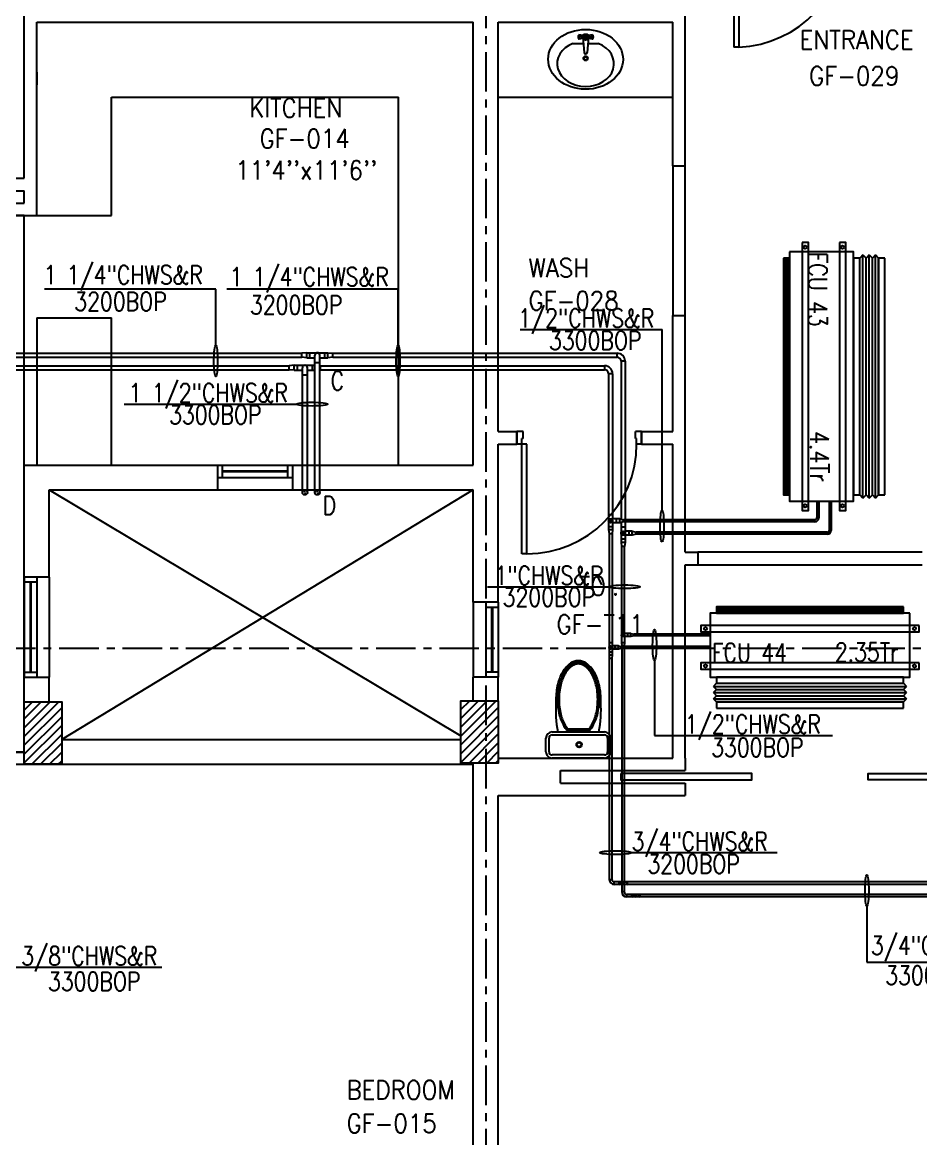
# Model space of a CAD drawing. Header units: millimetres. Extents: x -1288794 to 2153086, y -2701644 to -1335282.
# Drawn here: x 1620282 to 1627486, y -1504621 to -1495669 of the extents above; entities that cross this region are included whole.
import ezdxf

# ---------------------------------------------------------------- set-up
doc = ezdxf.new("R2010")
doc.units = ezdxf.units.MM
doc.header["$LTSCALE"] = 100
doc.linetypes.add('CENTER', pattern=[50.8, 31.75, -6.35, 6.35, -6.35])
doc.linetypes.add('DASHED2', pattern=[9.525, 6.35, -3.175])
for name, color, linetype in [('A-ANNO-TEXT', 8, 'Continuous'), ('A-DOOR', 4, 'Continuous'), ('A-FLOR-OVHD', 4, 'DASHED2'), ('A-FLOR-PFIX', 8, 'Continuous'), ('A-FLOR-SPCL', 8, 'Continuous'), ('A-GLAZ', 5, 'Continuous'), ('A-GRID', 253, 'CENTER'), ('A-WALL-FULL', 8, 'Continuous'), ('AC-CHILLED WATER TEXT', 41, 'Continuous'), ('AC-CHR', 60, 'Continuous'), ('AC-CHS', 30, 'Continuous'), ('AC-FAD', 6, 'Continuous'), ('AC-SAD', 3, 'Continuous'), ('AC-SAD TEXT', 3, 'Continuous'), ('FCU-AC', 160, 'Continuous'), ('S-COL- HACT.', 9, 'Continuous'), ('S-COL.', 8, 'Continuous')]:
    doc.layers.add(name, color=color, linetype=linetype)
doc.styles.add('ROMANS', font='romans.shx', dxfattribs={"width": 0.8})
doc.styles.add('SIMPLEX', font='simplex.shx', dxfattribs={"width": 0.8})

# ---------------------------------------------------------------- blocks, each defined once
blk = doc.blocks.new('D-100-R1')
for p, q in [((-80, 980), (-80, 100)), ((-80, 980), (-40, 980)), ((-40, 980), (-40, 55)), ((-1000, 100), (-1000, 0)), ((-1000, 100), (-960, 100)), ((-960, 100), (-960, 55)), ((-80, 100), (0, 100)), ((0, 100), (0, 0)), ((-960, 55), (-950, 55)), ((-950, 55), (-950, 0)), ((-50, 55), (-50, 0)), ((-50, 55), (-40, 55)), ((-50, 0), (0, 0)), ((-1000, 0), (-950, 0))]:
    blk.add_line(p, q)
at = {"linetype": 'Continuous'}
blk.add_arc((-80, 100), 880, 90, 180, dxfattribs=at)
blk = doc.blocks.new('WC-1')
for p, q in [((-210, 0), (210, 0)), ((-260, -160), (-260, -50)), ((-235, -160), (-235, -50)), ((-210, -25), (210, -25)), ((235, -50), (235, -160)), ((260, -50), (260, -160)), ((210, -185), (-210, -185)), ((210, -210), (-210, -210)), ((91.5, -222.5), (-91.5, -222.5)), ((85.8, -235), (-85.8, -235))]:
    blk.add_line(p, q)
for radius in [22.1, 17.1]:
    blk.add_circle((-6.1, -107.5), radius)
for centre, radius, start, end in [((-210, -50), 50, 90, 180), ((-210, -50), 25, 90, 180), ((210, -50), 50, 360, 90), ((210, -50), 25, 360, 90), ((-210, -160), 50, 180, 270), ((-210, -160), 25, 180, 270), ((210, -160), 25, 270, 360), ((210, -160), 50, 270, 360), ((722.3, -383.2), 904.1, 168.95288, 184.06317), ((178.2, -428.2), 340.7, 149.85861, 166.47658), ((178.2, -428.2), 328.2, 149.85861, 166.47658), ((68.6, -364.5), 214, 138.41516, 149.85861), ((68.6, -364.5), 201.5, 139.99435, 149.85861), ((-68.6, -364.5), 201.5, 30.14139, 40.00565), ((-68.6, -364.5), 214, 30.14139, 41.58484), ((-178.2, -428.2), 328.2, 13.52342, 30.14139), ((-178.2, -428.2), 340.7, 13.52342, 30.14139), ((352.1, -470), 519.6, 166.47658, 180), ((352.1, -470), 507.1, 166.47658, 180), ((-352.1, -470), 507.1, 360, 13.52342), ((-352.1, -470), 519.6, 360, 13.52342), ((352.1, -470), 532.1, 177.55413, 180), ((-352.1, -470), 532.1, 360, 2.44587), ((352.1, -470), 532.1, 180, 193.52342), ((352.1, -470), 519.6, 180, 193.52342), ((352.1, -470), 507.1, 180, 193.52342), ((-352.1, -470), 507.1, 346.47658, 360), ((-352.1, -470), 519.6, 346.47658, 360), ((-352.1, -470), 532.1, 346.47658, 360), ((178.2, -511.8), 353.2, 193.52342, 210.14139), ((178.2, -511.8), 340.7, 193.52342, 210.14139), ((178.2, -511.8), 328.2, 193.52342, 210.14139), ((-178.2, -511.8), 328.2, 329.85861, 346.47658), ((-178.2, -511.8), 340.7, 329.85861, 346.47658), ((-178.2, -511.8), 353.2, 329.85861, 346.47658), ((68.6, -575.5), 226.5, 210.14139, 234.49716), ((68.6, -575.5), 214, 210.14139, 234.49716), ((68.6, -575.5), 201.5, 210.14139, 234.49716), ((-68.6, -575.5), 201.5, 305.50284, 329.85861), ((-68.6, -575.5), 214, 305.50284, 329.85861), ((-68.6, -575.5), 226.5, 305.50284, 329.85861), ((0, -671.6), 108.4, 234.49716, 270), ((0, -671.6), 95.9, 234.49716, 270), ((0, -671.6), 83.4, 234.49716, 270), ((0, -671.6), 83.4, 270, 305.50284), ((0, -671.6), 95.9, 270, 305.50284), ((0, -671.6), 108.4, 270, 305.50284)]:
    blk.add_arc(centre, radius, start, end)
at = {"linetype": 'Continuous', "ltscale": 50}
blk.add_arc((-722.3, -383.2), 904.1, 355.93683, 11.04712, dxfattribs=at)
blk = doc.blocks.new('D-130-R')
for p, q in [((1220, 200), (1220, 1100)), ((1220, 1100), (1260, 1100)), ((1260, 200), (1260, 1100)), ((80, 520), (40, 520)), ((40, 200), (40, 520)), ((80, 200), (80, 520)), ((0, 0), (0, 200)), ((80, 200), (0, 200)), ((40, 150), (40, 200)), ((1300, 200), (1220, 200)), ((1260, 150), (1260, 200)), ((1300, 0), (1300, 200)), ((50, 150), (40, 150)), ((50, 0), (50, 150)), ((1260, 150), (1250, 150)), ((1250, 0), (1250, 150)), ((50, 0), (0, 0)), ((1300, 0), (1250, 0))]:
    blk.add_line(p, q)
for centre, radius, start, end in [((1260, 200), 900, 92.54732, 180), ((40, 200), 320, 0, 82.81924)]:
    blk.add_arc(centre, radius, start, end)
blk = doc.blocks.new('W-80')
for p, q in [((800, 100), (0, 100)), ((40, 0), (40, 100)), ((760, 100), (760, 0)), ((800, 0), (0, 0))]:
    blk.add_line(p, q)
at = {"linetype": 'Continuous'}
for p, q in [((760, 53), (40, 53)), ((760, 47), (40, 47))]:
    blk.add_line(p, q, dxfattribs=at)
blk = doc.blocks.new('W-60')
for p, q in [((600, 100), (0, 100)), ((40, 0), (40, 100)), ((560, 100), (560, 0)), ((600, 0), (0, 0))]:
    blk.add_line(p, q)
at = {"linetype": 'Continuous'}
for p, q in [((560, 53), (40, 53)), ((560, 47), (40, 47))]:
    blk.add_line(p, q, dxfattribs=at)
blk = doc.blocks.new('LAV-2')
for p, q in [((-21.4, 368.8), (-54.7, 363)), ((-21.3, 393), (-54.6, 399)), ((-24.3, 385.2), (-48.7, 381)), ((-24.3, 376.6), (-48.7, 381)), ((-24.7, 380.9), (-13.1, 257.5)), ((-18.7, 380.9), (17.3, 380.8)), ((-0.7, 362.8), (-0.6, 398.8)), ((23.3, 380.7), (10.9, 257.4)), ((53.3, 362.6), (20, 368.6)), ((53.4, 398.6), (20.1, 392.9)), ((47.3, 380.7), (22.9, 385.1)), ((47.3, 380.7), (22.9, 376.4)), ((-102.4, 329.8), (-23.2, 329.6)), ((21.5, 329.4), (100.7, 329.1))]:
    blk.add_line(p, q)
for centre, radius in [((-0.7, 380.8), 24), ((-0.7, 380.8), 18), ((-1.3, 209.5), 18), ((-1.3, 209.5), 13.2)]:
    blk.add_circle(centre, radius)
blk.add_arc((-1.1, 257.5), 12, 179.80529, 359.80529)
for centre, major_axis, ratio in [((-1.3, 201.7), (-300, 1), 0.8), ((53.3, 380.6), (0.1, 18), 0.333333)]:
    blk.add_ellipse(centre, major_axis=major_axis, ratio=ratio)
at = {"extrusion": (0, 0, -1)}
blk.add_ellipse((-54.7, 381), major_axis=(0.1, 18), ratio=0.333333, dxfattribs=at)
blk.add_ellipse((-1.4, 166.2), major_axis=(-228, 0.8), ratio=0.8, start_param=5.174, end_param=10.533963)
for points, knots in [([(-54.7, 365.5), (-54.8, 365.5), (-54.9, 365.6), (-55.3, 366), (-55.4, 366.3), (-56, 367.2), (-56.3, 368), (-57, 370), (-57.3, 371.2), (-57.8, 373.8), (-58, 375.2), (-58.3, 378.9), (-58.3, 381.3), (-58.1, 386), (-57.8, 388.3), (-57.1, 391.5), (-56.7, 392.7), (-56, 394.5), (-55.7, 395.1), (-55.2, 395.9), (-55, 396.2), (-54.8, 396.5), (-54.7, 396.5), (-54.6, 396.6)], [3.378318, 3.378318, 3.378318, 3.378318, 3.519844, 3.519844, 3.66137, 3.66137, 3.925951, 3.925951, 4.190531, 4.190531, 4.455112, 4.455112, 4.86737, 4.86737, 5.279628, 5.279628, 5.565785, 5.565785, 5.785568, 5.785568, 5.957, 5.957, 6.04646, 6.04646, 6.04646, 6.04646]), ([(-54.6, 396.6), (-54.5, 396.5), (-54.4, 396.4), (-54.1, 396), (-53.9, 395.7), (-53.4, 394.8), (-53, 394), (-52.3, 392), (-52, 390.8), (-51.6, 388.2), (-51.4, 386.8), (-51.1, 383.1), (-51, 380.7), (-51.3, 376), (-51.6, 373.8), (-52.3, 370.5), (-52.6, 369.3), (-53.3, 367.5), (-53.6, 366.9), (-54.1, 366.1), (-54.4, 365.8), (-54.6, 365.6), (-54.7, 365.5), (-54.7, 365.5)], [0.236726, 0.236726, 0.236726, 0.236726, 0.378252, 0.378252, 0.519778, 0.519778, 0.784358, 0.784358, 1.048939, 1.048939, 1.313519, 1.313519, 1.725777, 1.725777, 2.138035, 2.138035, 2.424192, 2.424192, 2.643976, 2.643976, 2.815407, 2.815407, 2.904867, 2.904867, 2.904867, 2.904867]), ([(53.4, 396.2), (53.3, 396.1), (53.2, 396), (52.8, 395.6), (52.7, 395.4), (52.1, 394.5), (51.7, 393.6), (51.1, 391.6), (50.8, 390.5), (50.3, 387.9), (50.1, 386.5), (49.7, 382.7), (49.7, 380.3), (49.9, 375.7), (50.2, 373.4), (50.9, 370.1), (51.2, 368.9), (51.9, 367.2), (52.2, 366.6), (52.7, 365.7), (52.9, 365.4), (53.1, 365.2), (53.2, 365.1), (53.3, 365.1)], [0.236726, 0.236726, 0.236726, 0.236726, 0.378252, 0.378252, 0.519778, 0.519778, 0.784358, 0.784358, 1.048939, 1.048939, 1.313519, 1.313519, 1.725777, 1.725777, 2.138035, 2.138035, 2.424192, 2.424192, 2.643976, 2.643976, 2.815407, 2.815407, 2.904867, 2.904867, 2.904867, 2.904867]), ([(53.3, 365.1), (53.4, 365.1), (53.5, 365.3), (53.8, 365.6), (54, 365.9), (54.5, 366.8), (54.9, 367.7), (55.6, 369.7), (55.9, 370.8), (56.4, 373.4), (56.6, 374.8), (56.9, 378.5), (57, 381), (56.7, 385.6), (56.5, 387.9), (55.8, 391.2), (55.4, 392.4), (54.8, 394.1), (54.5, 394.7), (54, 395.6), (53.8, 395.8), (53.5, 396.1), (53.4, 396.2), (53.4, 396.2)], [3.378318, 3.378318, 3.378318, 3.378318, 3.519844, 3.519844, 3.66137, 3.66137, 3.925951, 3.925951, 4.190531, 4.190531, 4.455112, 4.455112, 4.86737, 4.86737, 5.279628, 5.279628, 5.565785, 5.565785, 5.785568, 5.785568, 5.957, 5.957, 6.04646, 6.04646, 6.04646, 6.04646])]:
    blk.add_open_spline(points, degree=3, knots=knots)
blk = doc.blocks.new('fcu 2.5 tr')
h = blk.add_hatch()
h.set_pattern_fill('NET', color=3)
h.paths.add_polyline_path([(83171.5, -1587743.1), (81671.5, -1587743.1), (81671.5, -1587793.1), (83171.5, -1587793.1)])
at = {"layer": 'FCU-AC', "color": 1}
for p, q in [((83171.5, -1586980.1), (81671.5, -1586980.1)), ((81671.5, -1586980.1), (81671.5, -1587030.1)), ((83171.5, -1587030.1), (83171.5, -1586980.1)), ((81671.5, -1587030.1), (83171.5, -1587030.1)), ((83171.5, -1587180.1), (81671.5, -1587180.1)), ((81671.5, -1587180.1), (81671.5, -1587230.1)), ((83171.5, -1587230.1), (83171.5, -1587180.1)), ((81671.5, -1587230.1), (83171.5, -1587230.1))]:
    blk.add_line(p, q, dxfattribs=at)
at = {"layer": 'FCU-AC'}
for p, q in [((81671.5, -1587030.1), (81646.5, -1587055.1)), ((83196.5, -1587055.1), (81646.5, -1587055.1)), ((81671.5, -1587080.1), (81646.5, -1587055.1)), ((81671.5, -1587080.1), (81646.5, -1587105.1)), ((83196.5, -1587105.1), (81646.5, -1587105.1)), ((81671.5, -1587130.1), (81646.5, -1587105.1)), ((83171.5, -1587030.1), (81671.5, -1587030.1)), ((83171.5, -1587080.1), (81671.5, -1587080.1)), ((83171.5, -1587080.1), (81671.5, -1587080.1)), ((83196.5, -1587055.1), (83171.5, -1587030.1)), ((83196.5, -1587055.1), (83171.5, -1587080.1)), ((83196.5, -1587105.1), (83171.5, -1587080.1)), ((83196.5, -1587105.1), (83171.5, -1587130.1)), ((81671.5, -1587130.1), (81646.5, -1587155.1)), ((83196.5, -1587155.1), (81646.5, -1587155.1)), ((81671.5, -1587180.1), (81646.5, -1587155.1)), ((83171.5, -1587130.1), (81671.5, -1587130.1)), ((83171.5, -1587130.1), (81671.5, -1587130.1)), ((83196.5, -1587155.1), (83171.5, -1587130.1)), ((83196.5, -1587155.1), (83171.5, -1587180.1))]:
    blk.add_line(p, q, dxfattribs=at)
blk.add_lwpolyline([(81621.5, -1587743.1), (83221.5, -1587743.1), (83221.5, -1587230.1), (81621.5, -1587230.1)], close=True, dxfattribs=at)
at = {"layer": 'FCU-AC', "color": 6}
for points in [[(81546.5, -1587343.1), (83296.5, -1587343.1), (83296.5, -1587293.1), (81546.5, -1587293.1)], [(81546.5, -1587643.1), (83296.5, -1587643.1), (83296.5, -1587593.1), (81546.5, -1587593.1)]]:
    blk.add_lwpolyline(points, close=True, dxfattribs=at)
at = {"layer": 'FCU-AC', "color": 3}
blk.add_lwpolyline([(81671.5, -1587793.1), (83171.5, -1587793.1), (83171.5, -1587743.1), (81671.5, -1587743.1)], close=True, dxfattribs=at)
at = {"layer": 'FCU-AC', "color": 6}
for centre in [(81584, -1587318.1), (83259, -1587318.1), (81584, -1587618.1), (83259, -1587618.1)]:
    blk.add_circle(centre, 12.5, dxfattribs=at)
blk = doc.blocks.new('fcu 3.5 tr')
at = {"layer": 'FCU-AC'}
h = blk.add_hatch(dxfattribs=at)
h.set_pattern_fill('NET', color=3)
h.paths.add_polyline_path([(100969.6, -1580238.1), (99069.6, -1580238.1), (99069.6, -1580288.1), (100969.6, -1580288.1)])
at = {"layer": 'FCU-AC', "color": 1}
for p, q in [((100969.6, -1579475.1), (99069.6, -1579475.1)), ((99069.6, -1579475.1), (99069.6, -1579525.1)), ((100969.6, -1579525.1), (100969.6, -1579475.1)), ((99069.6, -1579525.1), (100969.6, -1579525.1)), ((100969.6, -1579675.1), (99069.6, -1579675.1)), ((99069.6, -1579675.1), (99069.6, -1579725.1)), ((100969.6, -1579725.1), (100969.6, -1579675.1)), ((99069.6, -1579725.1), (100969.6, -1579725.1))]:
    blk.add_line(p, q, dxfattribs=at)
at = {"layer": 'FCU-AC'}
for p, q in [((99044.6, -1579550.1), (99069.6, -1579525.1)), ((100994.6, -1579550.1), (99044.6, -1579550.1)), ((99044.6, -1579550.1), (99069.6, -1579575.1)), ((99044.6, -1579600.1), (99069.6, -1579575.1)), ((100969.6, -1579525.1), (99069.6, -1579525.1)), ((100969.6, -1579575.1), (99069.6, -1579575.1)), ((100969.6, -1579575.1), (99069.6, -1579575.1)), ((100994.6, -1579550.1), (100969.6, -1579525.1)), ((100994.6, -1579550.1), (100969.6, -1579575.1)), ((100994.6, -1579600.1), (100969.6, -1579575.1)), ((100994.6, -1579600.1), (99044.6, -1579600.1)), ((99044.6, -1579600.1), (99069.6, -1579625.1)), ((99044.6, -1579650.1), (99069.6, -1579625.1)), ((100994.6, -1579650.1), (99044.6, -1579650.1)), ((99044.6, -1579650.1), (99069.6, -1579675.1)), ((100969.6, -1579625.1), (99069.6, -1579625.1)), ((100969.6, -1579625.1), (99069.6, -1579625.1)), ((100994.6, -1579600.1), (100969.6, -1579625.1)), ((100994.6, -1579650.1), (100969.6, -1579625.1)), ((100994.6, -1579650.1), (100969.6, -1579675.1))]:
    blk.add_line(p, q, dxfattribs=at)
blk.add_lwpolyline([(99019.6, -1580238.1), (101019.6, -1580238.1), (101019.6, -1579725.1), (99019.6, -1579725.1)], close=True, dxfattribs=at)
at = {"layer": 'FCU-AC', "color": 6}
for points in [[(98944.6, -1579838.1), (101094.6, -1579838.1), (101094.6, -1579788.1), (98944.6, -1579788.1)], [(98944.6, -1580138.1), (101094.6, -1580138.1), (101094.6, -1580088.1), (98944.6, -1580088.1)]]:
    blk.add_lwpolyline(points, close=True, dxfattribs=at)
at = {"layer": 'FCU-AC', "color": 3}
blk.add_lwpolyline([(99069.6, -1580288.1), (100969.6, -1580288.1), (100969.6, -1580238.1), (99069.6, -1580238.1)], close=True, dxfattribs=at)
at = {"layer": 'FCU-AC', "color": 6}
for centre in [(98982.1, -1579813.1), (101057.1, -1579813.1), (98982.1, -1580113.1), (101057.1, -1580113.1)]:
    blk.add_circle(centre, 12.5, dxfattribs=at)

msp = doc.modelspace()

# ---------------------------------------------------------------- hatches: boundary and pattern name
at = {"layer": 'AC-CHR'}
h = msp.add_hatch(dxfattribs=at)
h.set_pattern_fill('ANSI31', color=256)
h.set_pattern_definition([(45, (100, -100), (-2.2450640303, 2.2450640303), [])])
h.paths.add_polyline_path([(1625083.2, -1499765.8, 1), (1625115.2, -1499765.8, 1)])
h = msp.add_hatch(dxfattribs=at)
h.set_pattern_fill('ANSI31', color=256)
h.set_pattern_definition([(45, (100, 100), (-2.2450640303, 2.2450640303), [])])
h.paths.add_polyline_path([(1625111.7, -1500581.9, 1), (1625086.7, -1500581.9, 1)])
h = msp.add_hatch(dxfattribs=at)
h.set_pattern_fill('ANSI31', color=256)
h.paths.add_polyline_path([(1625212.5, -1502671.9, 0.267949), (1625207.5, -1502663.3, 0.57735), (1625207.5, -1502680.6, 0.267949)])
h.paths.add_polyline_path([(1625197.5, -1502663.3, 0.267949), (1625192.5, -1502671.9, 0.267949), (1625197.5, -1502680.6, 0.57735)])
h.paths.add_polyline_path([(1625207.5, -1502663.3, 0.267949), (1625197.5, -1502663.3, -0.267949), (1625202.5, -1502671.9, -0.267949)])
h.paths.add_polyline_path([(1625202.5, -1502671.9, -0.267949), (1625197.5, -1502680.6, 0.267949), (1625207.5, -1502680.6, -0.267949)])
at = {"layer": 'AC-FAD', "true_color": 0xf26722}
h = msp.add_hatch(dxfattribs=at)
h.set_pattern_fill('ANSI31', color=30)
h.paths.add_polyline_path([(1625112.5, -1502571.9, 0.267949), (1625107.5, -1502563.3, 0.57735), (1625107.5, -1502580.6, 0.267949)])
h.paths.add_polyline_path([(1625097.5, -1502563.3, 0.267949), (1625092.5, -1502571.9, 0.267949), (1625097.5, -1502580.6, 0.57735)])
h.paths.add_polyline_path([(1625107.5, -1502580.6, -0.267949), (1625102.5, -1502571.9, -0.267949), (1625097.5, -1502580.6, 0.267949)])
h.paths.add_polyline_path([(1625107.5, -1502563.3, 0.267949), (1625097.5, -1502563.3, -0.267949), (1625102.5, -1502571.9, -0.267949)])
h = msp.add_hatch(dxfattribs=at)
h.set_pattern_fill('ANSI31', color=30)
h.paths.add_polyline_path([(1625112.5, -1502571.9, 0.267949), (1625107.5, -1502563.3, 0.57735), (1625107.5, -1502580.6, 0.267949)])
h.paths.add_polyline_path([(1625097.5, -1502563.3, 0.267949), (1625092.5, -1502571.9, 0.267949), (1625097.5, -1502580.6, 0.57735)])
h.paths.add_polyline_path([(1625107.5, -1502580.6, -0.267949), (1625102.5, -1502571.9, -0.267949), (1625097.5, -1502580.6, 0.267949)])
h.paths.add_polyline_path([(1625107.5, -1502563.3, 0.267949), (1625097.5, -1502563.3, -0.267949), (1625102.5, -1502571.9, -0.267949)])
at = {"layer": 'AC-SAD', "true_color": 0xf26722}
h = msp.add_hatch(dxfattribs=at)
h.set_pattern_fill('ANSI31', color=30)
h.paths.add_polyline_path([(1624983.2, -1499665.8, 1), (1625015.2, -1499665.8, 1)])
h = msp.add_hatch(dxfattribs=at)
h.set_pattern_fill('ANSI31', color=30)
h.paths.add_polyline_path([(1625011.7, -1500681.9, 1), (1624986.7, -1500681.9, 1)])
at = {"layer": 'S-COL- HACT.', "linetype": 'Continuous', "ltscale": 3}
h = msp.add_hatch(dxfattribs=at)
h.set_pattern_fill('ANSI31', color=256, scale=400, style=0)
h.set_pattern_definition([(45, (2733103.36, -1109556.65), (-35.355339, 35.355339), [])])
h.paths.add_polyline_path([(1620298.2, -1501618.6), (1620298.2, -1501118.6), (1620598.2, -1501118.6), (1620598.2, -1501618.6)])
h = msp.add_hatch(dxfattribs=at)
h.set_pattern_fill('ANSI31', color=256, scale=400, style=0)
h.set_pattern_definition([(45, (2733003.36, -1109546.65), (-35.355339, 35.355339), [])])
h.paths.add_polyline_path([(1623798.2, -1501608.6), (1623798.2, -1501108.6), (1624098.2, -1501108.6), (1624098.2, -1501608.6)])

# ---------------------------------------------------------------- linework, layer by layer
at = {"layer": 'A-DOOR', "ltscale": 3}
for points in [[(1625082.2, -1501693.6), (1625082.2, -1501743.6), (1626132.2, -1501743.6), (1626132.2, -1501693.6), (1625082.2, -1501693.6)], [(1628114.2, -1501693.6), (1628114.2, -1501743.6), (1627064.2, -1501743.6), (1627064.2, -1501693.6), (1628114.2, -1501693.6)]]:
    msp.add_lwpolyline(points, dxfattribs=at)
at = {"layer": 'A-FLOR-OVHD', "linetype": 'Continuous', "ltscale": 3}
for p, q in [((1625498.2, -1496818.6), (1625498.2, -1498018.6)), ((1625598.2, -1498018.6), (1625598.2, -1496818.6)), ((1627498.2, -1499918.6), (1625698.2, -1499918.6)), ((1625698.2, -1500018.6), (1627498.2, -1500018.6))]:
    msp.add_line(p, q, dxfattribs=at)
at = {"layer": 'A-FLOR-SPCL', "ltscale": 3}
for p, q in [((1620998.2, -1497218.6), (1620998.2, -1496268.6)), ((1620998.2, -1496268.6), (1623298.2, -1496268.6)), ((1623298.2, -1499218.6), (1623298.2, -1496268.6)), ((1624098.2, -1496268.6), (1625498.2, -1496268.6)), ((1620398.2, -1497218.6), (1620998.2, -1497218.6)), ((1620398.2, -1498038.6), (1620398.2, -1499218.6)), ((1620398.2, -1498038.6), (1620998.2, -1498038.6)), ((1620998.2, -1499218.6), (1620998.2, -1498038.6)), ((1620498.2, -1499418.6), (1623798.2, -1501389.2)), ((1623898.2, -1499418.6), (1620598.2, -1501418.6))]:
    msp.add_line(p, q, dxfattribs=at)
msp.add_lwpolyline([(1620298.2, -1497218.6), (1616598.2, -1497218.6), (1616598.2, -1501521.3), (1620298.2, -1501521.3)], close=True, dxfattribs=at)
at = {"layer": 'A-GLAZ', "ltscale": 3}
for p, q in [((1621848.2, -1499418.6), (1622448.2, -1499418.6)), ((1620498.2, -1500118.6), (1620498.2, -1500918.6)), ((1623898.2, -1500318.6), (1623898.2, -1500918.6))]:
    msp.add_line(p, q, dxfattribs=at)
at = {"layer": 'A-GRID', "ltscale": 0.1}
for p, q in [((1623998.2, -1466442.6), (1623998.2, -1514577)), ((1599242.4, -1500687.6), (1624986.7, -1500687.6)), ((1625010.3, -1500687.6), (1642782, -1500687.6))]:
    msp.add_line(p, q, dxfattribs=at)
at = {"layer": 'A-WALL-FULL', "ltscale": 3}
for p, q in [((1625598.2, -1496818.6), (1625598.2, -1494968.6)), ((1620298.2, -1496918.6), (1620298.2, -1495268.6)), ((1620398.2, -1495668.6), (1623898.2, -1495668.6)), ((1620398.2, -1497218.6), (1620398.2, -1495668.6)), ((1623898.2, -1499218.6), (1623898.2, -1495668.6)), ((1624098.2, -1495668.6), (1625498.2, -1495668.6)), ((1624098.2, -1498950.6), (1624098.2, -1495668.6)), ((1625498.2, -1496818.6), (1625498.2, -1495668.6)), ((1620398.2, -1496068.6), (1620398.2, -1496168.6)), ((1623898.2, -1499218.6), (1623898.2, -1496068.6)), ((1625498.2, -1496818.6), (1625598.2, -1496818.6)), ((1619598.2, -1496918.6), (1620298.2, -1496918.6)), ((1619598.2, -1497018.6), (1620298.2, -1497018.6)), ((1620298.2, -1497118.6), (1620298.2, -1497018.6)), ((1619598.2, -1497118.6), (1620298.2, -1497118.6)), ((1619598.2, -1497218.6), (1620398.2, -1497218.6)), ((1625498.2, -1498018.6), (1625598.2, -1498018.6)), ((1625498.2, -1498950.6), (1625498.2, -1498018.6)), ((1625498.2, -1498018.6), (1625598.2, -1498018.6)), ((1625598.2, -1499918.6), (1625598.2, -1498018.6)), ((1624098.2, -1498950.6), (1624248.2, -1498950.6)), ((1624248.2, -1498950.6), (1624248.2, -1499050.6)), ((1625248.2, -1498950.6), (1625498.2, -1498950.6)), ((1625248.2, -1498950.6), (1625248.2, -1499050.6)), ((1624098.2, -1499050.6), (1624248.2, -1499050.6)), ((1624098.2, -1500318.6), (1624098.2, -1499050.6)), ((1625248.2, -1499050.6), (1625498.2, -1499050.6)), ((1625498.2, -1501568.6), (1625498.2, -1499050.6)), ((1620298.2, -1499218.6), (1621848.2, -1499218.6)), ((1620298.2, -1500118.6), (1620298.2, -1499218.6)), ((1621848.2, -1499218.6), (1621848.2, -1499418.6)), ((1622448.2, -1499218.6), (1622448.2, -1499418.6)), ((1622448.2, -1499218.6), (1623898.2, -1499218.6)), ((1620498.2, -1499418.6), (1621848.2, -1499418.6)), ((1620498.2, -1500118.6), (1620498.2, -1499418.6)), ((1622448.2, -1499418.6), (1623898.2, -1499418.6)), ((1623898.2, -1500318.6), (1623898.2, -1499418.6)), ((1625598.2, -1499918.6), (1625698.2, -1499918.6)), ((1625698.2, -1499918.6), (1625698.2, -1500018.6)), ((1625598.2, -1501568.6), (1625598.2, -1500018.6)), ((1625598.2, -1500018.6), (1625698.2, -1500018.6)), ((1620498.2, -1500118.6), (1620298.2, -1500118.6)), ((1624098.2, -1500318.6), (1623898.2, -1500318.6)), ((1620298.2, -1501118.6), (1620298.2, -1500918.6)), ((1620298.2, -1500918.6), (1620498.2, -1500918.6)), ((1620498.2, -1501118.6), (1620498.2, -1500918.6)), ((1623898.2, -1501108.6), (1623898.2, -1500918.6)), ((1624098.2, -1500918.6), (1623898.2, -1500918.6)), ((1624098.2, -1501118.6), (1624098.2, -1500918.6)), ((1620598.2, -1501418.6), (1623798.2, -1501418.6)), ((1618298.2, -1501518.6), (1620298.2, -1501518.6)), ((1618498.2, -1501618.6), (1623898.2, -1501618.6)), ((1623898.2, -1504718.6), (1623898.2, -1501618.6)), ((1624098.2, -1501568.6), (1625498.2, -1501568.6)), ((1625598.2, -1501568.6), (1625598.2, -1501668.6)), ((1624598.2, -1501668.6), (1625598.2, -1501668.6)), ((1624598.2, -1501768.6), (1624598.2, -1501668.6)), ((1624598.2, -1501768.6), (1625598.2, -1501768.6)), ((1625598.2, -1501768.6), (1625598.2, -1501868.6)), ((1624098.2, -1501868.6), (1625598.2, -1501868.6)), ((1624098.2, -1508768.6), (1624098.2, -1501868.6))]:
    msp.add_line(p, q, dxfattribs=at)
at = {"layer": 'A-WALL-FULL', "linetype": 'Continuous', "ltscale": 3}
for p, q in [((1620298.2, -1501518.6), (1620298.2, -1501118.6)), ((1620298.2, -1501118.6), (1620298.2, -1501118.6)), ((1620498.2, -1501118.6), (1620598.2, -1501118.6)), ((1620598.2, -1501118.6), (1620598.2, -1501418.6)), ((1623798.2, -1501418.6), (1623798.2, -1501108.6)), ((1623798.2, -1501108.6), (1623898.2, -1501108.6)), ((1624098.2, -1501118.6), (1624098.2, -1501118.6)), ((1624098.2, -1501118.6), (1624098.2, -1501568.6))]:
    msp.add_line(p, q, dxfattribs=at)
at = {"layer": 'AC-CHILLED WATER TEXT'}
for p, q in [((1621833.5, -1497808.5), (1620459.2, -1497808.5)), ((1621833.5, -1498258.2), (1621833.5, -1497808.5)), ((1623295.6, -1497808.5), (1621921.2, -1497808.5)), ((1623295.6, -1498258.2), (1623295.6, -1497808.5)), ((1624274.4, -1498130.8), (1625411.8, -1498130.8)), ((1625411.8, -1499583.9), (1625411.8, -1498130.8)), ((1621098.7, -1498730.5), (1622481.2, -1498730.5)), ((1624012.6, -1500194.7), (1624986.7, -1500194.7)), ((1625351.5, -1500787), (1625351.5, -1501387.5)), ((1625351.5, -1501387.5), (1626779.2, -1501387.5)), ((1625163.3, -1502326.7), (1626335.5, -1502326.7)), ((1627054.7, -1502755.6), (1627054.7, -1503205.3)), ((1627054.7, -1503205.3), (1628305, -1503205.3)), ((1620229.3, -1503245.3), (1621401.6, -1503245.3))]:
    msp.add_line(p, q, dxfattribs=at)
for centre, major_axis in [((1621833.5, -1498383.2), (0, 125)), ((1623295.6, -1498383.2), (0, 125)), ((1622606.2, -1498730.5), (-125, 0)), ((1625411.8, -1499708.9), (0, -125)), ((1625111.7, -1500194.7), (-125, 0)), ((1625351.5, -1500662), (0, -125)), ((1625038.3, -1502327.1), (-125, 0)), ((1627054.7, -1502630.6), (0, -125))]:
    msp.add_ellipse(centre, major_axis=major_axis, ratio=0.12, dxfattribs=at)
at = {"layer": 'AC-CHR'}
for p, q in [((1620173.2, -1498322.6), (1622523.2, -1498322.6)), ((1620177.1, -1498354.6), (1622523.2, -1498354.6)), ((1622563.2, -1498318.6), (1622523.2, -1498322.6)), ((1622523.2, -1498354.6), (1622523.2, -1498322.6)), ((1622563.2, -1498358.6), (1622523.2, -1498354.6)), ((1622563.2, -1498318.6), (1622733.2, -1498318.6)), ((1622563.2, -1498358.6), (1622563.2, -1498318.6)), ((1622563.2, -1498358.6), (1622628.2, -1498358.6)), ((1622588.2, -1498358.6), (1622588.2, -1498318.6)), ((1622628.2, -1499438.6), (1622628.2, -1498338.6)), ((1622668.2, -1499438.6), (1622668.2, -1498338.6)), ((1622668.2, -1498358.6), (1622733.2, -1498358.6)), ((1622708.2, -1498358.6), (1622708.2, -1498318.6)), ((1622733.2, -1498358.6), (1622733.2, -1498318.6)), ((1622733.2, -1498318.6), (1622773.2, -1498322.6)), ((1622773.2, -1498354.6), (1622733.2, -1498358.6)), ((1622773.2, -1498322.6), (1625051.2, -1498322.6)), ((1622773.2, -1498354.6), (1622773.2, -1498322.6)), ((1622773.2, -1498354.6), (1625051.2, -1498354.6)), ((1625051.2, -1498354.6), (1625051.2, -1498322.6)), ((1625083.2, -1498386.6), (1625083.2, -1499652.7)), ((1625115.2, -1498386.6), (1625083.2, -1498386.6)), ((1625115.2, -1498386.6), (1625115.2, -1499658.3)), ((1622668.2, -1498398.6), (1622628.2, -1498398.6)), ((1626752.8, -1499508.4), (1626752.8, -1499743.3)), ((1626767.8, -1499508.4), (1626767.8, -1499743.3)), ((1625083.2, -1499678.8), (1625083.2, -1499838.8)), ((1625115.2, -1499717.8), (1625083.2, -1499717.8)), ((1625115.2, -1499673.3), (1625115.2, -1499749.8)), ((1625115.2, -1499813.8), (1625083.2, -1499813.8)), ((1625172.2, -1499749.8), (1625115.2, -1499749.8)), ((1625115.2, -1499749.8), (1625115.2, -1499838.8)), ((1625172.2, -1499781.8), (1625115.2, -1499781.8)), ((1625147.2, -1499781.8), (1625147.2, -1499749.8)), ((1625172.2, -1499781.8), (1625172.2, -1499749.8)), ((1625172.2, -1499749.8), (1625204.2, -1499758.3)), ((1625204.2, -1499773.3), (1625172.2, -1499781.8)), ((1626737.8, -1499758.3), (1625204.2, -1499758.3)), ((1625204.2, -1499773.3), (1625204.2, -1499758.3)), ((1626737.8, -1499773.3), (1625204.2, -1499773.3)), ((1626737.8, -1499773.3), (1626737.8, -1499758.3)), ((1626767.8, -1499743.3), (1626752.8, -1499743.3)), ((1625115.2, -1499838.8), (1625083.2, -1499838.8)), ((1625083.2, -1499838.8), (1625086.7, -1499870.8)), ((1625086.7, -1499870.8), (1625086.7, -1500644.4)), ((1625111.7, -1499870.8), (1625086.7, -1499870.8)), ((1625115.2, -1499838.8), (1625111.7, -1499870.8)), ((1625111.7, -1500594.4), (1625111.7, -1499870.8)), ((1625111.7, -1500544.4), (1625086.7, -1500544.4)), ((1625161.7, -1500569.4), (1625111.7, -1500569.4)), ((1625111.7, -1500594.4), (1625111.7, -1500644.4)), ((1625161.7, -1500594.4), (1625111.7, -1500594.4)), ((1625136.7, -1500594.4), (1625136.7, -1500569.4)), ((1625161.7, -1500594.4), (1625161.7, -1500569.4)), ((1625161.7, -1500569.4), (1625186.7, -1500574.4)), ((1625186.7, -1500589.4), (1625161.7, -1500594.4)), ((1625798.2, -1500574.4), (1625186.7, -1500574.4)), ((1625186.7, -1500574.4), (1625186.7, -1500589.4)), ((1625798.2, -1500589.4), (1625186.7, -1500589.4)), ((1625111.7, -1500644.4), (1625086.7, -1500644.4)), ((1625086.7, -1500644.4), (1625089.2, -1500669.4)), ((1625109.2, -1500669.4), (1625089.2, -1500669.4)), ((1625089.2, -1500669.4), (1625089.2, -1500674.4)), ((1625089.2, -1500689.4), (1625089.2, -1502561.9)), ((1625111.7, -1500644.4), (1625109.2, -1500669.4)), ((1625109.2, -1500669.4), (1625109.2, -1500674.4)), ((1625109.2, -1500689.4), (1625109.2, -1502561.9)), ((1625089.2, -1502581.9), (1625089.2, -1502641.9)), ((1625109.2, -1502581.9), (1625109.2, -1502641.9)), ((1625109.2, -1502641.9), (1625089.2, -1502641.9)), ((1629667.4, -1502661.9), (1625129.2, -1502661.9)), ((1625129.2, -1502681.9), (1625129.2, -1502661.9)), ((1629667.4, -1502681.9), (1625129.2, -1502681.9)), ((1625169.2, -1502681.9), (1625169.2, -1502661.9)), ((1625235.9, -1502681.9), (1625235.9, -1502661.9, 0))]:
    msp.add_line(p, q, dxfattribs=at)
for centre, radius in [((1622648.2, -1499438.6), 20), ((1625099.2, -1499765.8), 16), ((1625099.2, -1500581.9), 12.5), ((1625202.5, -1502671.9), 10)]:
    msp.add_circle(centre, radius, dxfattribs=at)
for centre, radius, start, end in [((1622648.2, -1498338.6), 20, 0, 180), ((1625051.2, -1498386.6, 0), 64, 0, 90), ((1625051.2, -1498386.6, 0), 32, 0, 90), ((1622628.2, -1499438.6), 20, 0, 60), ((1622668.2, -1499438.6), 20, 180, 240), ((1626737.8, -1499743.3), 15, 270, 0), ((1626737.8, -1499743.3), 30, 270, 0), ((1625129.2, -1502641.9), 40, 180, 270), ((1625129.2, -1502641.9), 20, 180, 270), ((1625169.2, -1502671.9), 10, 270, 90), ((1625235.9, -1502671.9), 10, 90, 270)]:
    msp.add_arc(centre, radius, start, end, dxfattribs=at)
at = {"layer": 'AC-CHS'}
for p, q in [((1620179.2, -1498422.6), (1622423.2, -1498422.6)), ((1620179.2, -1498454.6), (1622423.2, -1498454.6)), ((1622463.2, -1498418.6), (1622423.2, -1498422.6)), ((1622423.2, -1498454.6), (1622423.2, -1498422.6)), ((1622463.2, -1498458.6), (1622423.2, -1498454.6)), ((1622463.2, -1498418.6), (1622628.2, -1498418.6)), ((1622463.2, -1498458.6), (1622463.2, -1498418.6)), ((1622463.2, -1498458.6), (1622528.2, -1498458.6)), ((1622488.2, -1498458.6), (1622488.2, -1498418.6)), ((1622528.2, -1499438.6), (1622528.2, -1498438.6)), ((1622568.2, -1499438.6), (1622568.2, -1498438.6)), ((1622568.2, -1498458.6), (1622628.2, -1498458.6)), ((1622608.2, -1498458.6), (1622608.2, -1498418.6)), ((1622668.2, -1498422.1), (1622673.2, -1498422.6)), ((1622673.2, -1498454.6), (1622668.2, -1498455.1)), ((1622673.2, -1498422.6), (1624951.2, -1498422.6)), ((1622673.2, -1498454.6), (1622673.2, -1498422.6)), ((1622673.2, -1498454.6), (1624951.2, -1498454.6)), ((1624951.2, -1498422.6), (1624951.2, -1498454.6)), ((1624983.2, -1498486.6), (1624983.2, -1499738.8)), ((1625015.2, -1498486.6), (1624983.2, -1498486.6)), ((1625015.2, -1498486.6), (1625015.2, -1499649.8)), ((1622568.2, -1498498.6), (1622528.2, -1498498.6)), ((1626652.8, -1499508.4), (1626652.8, -1499643.3)), ((1626667.8, -1499508.4), (1626667.8, -1499643.3)), ((1625015.2, -1499617.8), (1624983.2, -1499617.8)), ((1625072.2, -1499649.8), (1625015.2, -1499649.8)), ((1625047.2, -1499681.8), (1625047.2, -1499649.8)), ((1625072.2, -1499681.8), (1625072.2, -1499649.8)), ((1625072.2, -1499649.8), (1625104.2, -1499658.3)), ((1626667.8, -1499643.3), (1626652.8, -1499643.3)), ((1625015.2, -1499713.8), (1624983.2, -1499713.8)), ((1625015.2, -1499738.8), (1624983.2, -1499738.8)), ((1624983.2, -1499738.8), (1624986.7, -1499770.8)), ((1625015.2, -1499738.8), (1625011.7, -1499770.8)), ((1625072.2, -1499681.8), (1625015.2, -1499681.8)), ((1625015.2, -1499681.8), (1625015.2, -1499738.8)), ((1625104.2, -1499673.3), (1625072.2, -1499681.8)), ((1626637.8, -1499658.3), (1625104.2, -1499658.3)), ((1625104.2, -1499673.3), (1625104.2, -1499658.3)), ((1626637.8, -1499673.3), (1625104.2, -1499673.3)), ((1626637.8, -1499673.3), (1626637.8, -1499658.3)), ((1624986.7, -1499770.8), (1624986.7, -1500744.4)), ((1625011.7, -1499770.8), (1624986.7, -1499770.8)), ((1625011.7, -1499770.8), (1625011.7, -1500669.4)), ((1625011.7, -1500644.4), (1624986.7, -1500644.4)), ((1625011.7, -1500719.4), (1624986.7, -1500719.4)), ((1625061.7, -1500669.4), (1625011.7, -1500669.4)), ((1625011.7, -1500694.4), (1625011.7, -1500744.4)), ((1625061.7, -1500694.4), (1625011.7, -1500694.4)), ((1625036.7, -1500694.4), (1625036.7, -1500669.4)), ((1625061.7, -1500694.4), (1625061.7, -1500669.4)), ((1625061.7, -1500669.4), (1625086.7, -1500674.4)), ((1625086.7, -1500689.4), (1625061.7, -1500694.4)), ((1625798.2, -1500674.4), (1625086.7, -1500674.4)), ((1625086.7, -1500689.4), (1625086.7, -1500674.4)), ((1625798.2, -1500689.4), (1625086.7, -1500689.4)), ((1625011.7, -1500744.4), (1624986.7, -1500744.4)), ((1624986.7, -1500744.4), (1624989.2, -1500769.4)), ((1624989.2, -1500769.4), (1624989.2, -1502541.9)), ((1625009.2, -1500769.4), (1624989.2, -1500769.4)), ((1625011.7, -1500744.4), (1625009.2, -1500769.4)), ((1625009.2, -1500769.4), (1625009.2, -1502541.9)), ((1624989.2, -1502541.9), (1625009.2, -1502541.9)), ((1629567.4, -1502561.9), (1625029.2, -1502561.9)), ((1625029.2, -1502581.9), (1625029.2, -1502561.9)), ((1629567.4, -1502581.9), (1625029.2, -1502581.9)), ((1625069.2, -1502581.9), (1625069.2, -1502561.9)), ((1625135.9, -1502581.9), (1625135.9, -1502561.9, 0))]:
    msp.add_line(p, q, dxfattribs=at)
for centre, radius in [((1622548.2, -1499438.6), 20), ((1624999.2, -1499665.8), 16), ((1624999.2, -1500681.9), 12.5), ((1625102.5, -1502571.9), 10)]:
    msp.add_circle(centre, radius, dxfattribs=at)
for centre, radius, start, end in [((1622548.2, -1498438.6), 20, 0, 180), ((1624951.2, -1498486.6), 64, 0, 90), ((1624951.2, -1498486.6), 32, 0, 90), ((1622528.2, -1499438.6), 20, 0, 60), ((1622568.2, -1499438.6), 20, 180, 240), ((1626637.8, -1499643.3), 15, 270, 0), ((1626637.8, -1499643.3), 30, 270, 0), ((1625029.2, -1502541.9), 40, 180, 270), ((1625029.2, -1502541.9), 20, 180, 270), ((1625069.2, -1502571.9), 10, 270, 90), ((1625135.9, -1502571.9), 10, 90, 270)]:
    msp.add_arc(centre, radius, start, end, dxfattribs=at)
at = {"layer": 'S-COL.', "linetype": 'Continuous', "ltscale": 3}
for points in [[(1620298.2, -1501618.6), (1620298.2, -1501118.6), (1620598.2, -1501118.6), (1620598.2, -1501618.6)], [(1620298.2, -1501618.6), (1620298.2, -1501118.6), (1620598.2, -1501118.6), (1620598.2, -1501618.6)], [(1623798.2, -1501608.6), (1623798.2, -1501108.6), (1624098.2, -1501108.6), (1624098.2, -1501608.6)], [(1623798.2, -1501608.6), (1623798.2, -1501108.6), (1624098.2, -1501108.6), (1624098.2, -1501608.6)]]:
    msp.add_lwpolyline(points, close=True, dxfattribs=at)

# ---------------------------------------------------------------- block references
at = {"layer": 'A-DOOR', "ltscale": 3, "rotation": 180}
for name, p in [('D-130-R', (1627248.2, -1494768.6)), ('D-100-R1', (1624248.2, -1498950.6))]:
    msp.add_blockref(name, p, dxfattribs=at)
at = {"layer": 'A-FLOR-PFIX', "ltscale": 3}
msp.add_blockref('LAV-2', (1624800.2, -1496167.2), dxfattribs=at)
at = {"layer": 'A-FLOR-PFIX', "ltscale": 3, "rotation": 180}
msp.add_blockref('WC-1', (1624740.9, -1501568.6), dxfattribs=at)
at = {"layer": 'A-GLAZ', "ltscale": 3}
for p, rotation in [((1622448.2, -1499218.6), 180), ((1624098.2, -1500918.6), 90)]:
    msp.add_blockref('W-60', p, dxfattribs=dict(at, rotation=rotation))
at = {"layer": 'A-GLAZ', "ltscale": 3, "xscale": -1, "rotation": 270}
msp.add_blockref('W-80', (1620298.2, -1500918.6), dxfattribs=at)
at = {"layer": 'FCU-AC', "color": 3}
for name, p, rotation in [('fcu 3.5 tr', (3206673.2, -1398489.1), 270), ('fcu 2.5 tr', (1709019.7, -3088148.7), 180)]:
    msp.add_blockref(name, p, dxfattribs=dict(at, rotation=rotation))

# ---------------------------------------------------------------- texts
at = {"layer": 'A-ANNO-TEXT', "style": 'ROMANS', "width": 0.9}
for s, p in [('ENTRANCE', (1626515.3, -1495883.4)), ('GF-029', (1626591, -1496173.2)), ('KITCHEN', (1622101.2, -1496430.2)), ('GF-014', (1622184.5, -1496676.3)), ("11'4''x11'6''", (1621989.2, -1496928.6)), ('WASH', (1624340.7, -1497712.2)), ('GF-028', (1624340.7, -1497976.5)), ('TOI.', (1624743.7, -1500263)), ('GF-T11', (1624565.6, -1500571.2)), ('BEDROOM', (1622882, -1504304.5)), ('GF-015', (1622882, -1504573.1))]:
    msp.add_text(s, height=150, dxfattribs=at).set_placement(p)
at = {"layer": 'AC-CHILLED WATER TEXT', "style": 'SIMPLEX', "width": 0.8}
for s, p in [('1 1/4"CHWS&R', (1620453.7, -1497768.6)), ('1 1/4"CHWS&R', (1621944.6, -1497784.7)), ('3200BOP', (1620699.4, -1497982.1)), ('3200BOP', (1622107.8, -1498009.7)), ('1/2"CHWS&R', (1624258.3, -1498115.7)), ('3300BOP', (1624506.1, -1498294.9)), ('1 1/2"CHWS&R', (1621135.7, -1498715.4)), ('3300BOP', (1621459.4, -1498890)), ('1"CHWS&R', (1624067.5, -1500179.6)), ('3200BOP', (1624134.2, -1500352.4)), ('1/2"CHWS&R', (1625594.9, -1501372.5)), ('3300BOP', (1625805.6, -1501557.8)), ('3/4"CHWS&R', (1625167.8, -1502311.6)), ('3200BOP', (1625295.2, -1502493.1)), ('3/8"CHWS&R', (1620273.5, -1503230.2)), ('3/4"CHWS&R', (1627086.6, -1503146.6)), ('3300BOP', (1620488.9, -1503434.9)), ('3300BOP', (1627201.8, -1503385.9))]:
    msp.add_text(s, height=150, dxfattribs=at).set_placement(p)
at = {"layer": 'AC-CHS', "style": 'SIMPLEX', "width": 0.8}
for s, p in [('C', (1622753.3, -1498618)), ('D', (1622690.7, -1499617.5))]:
    msp.add_text(s, height=150, dxfattribs=at).set_placement(p)
at = {"layer": 'AC-SAD TEXT', "style": 'SIMPLEX', "width": 0.8}
for s, p in [('FCU 43', (1626585.2, -1497508.6)), ('4.4Tr', (1626598.7, -1498947.8))]:
    msp.add_text(s, height=150, rotation=270, dxfattribs=at).set_placement(p)
for s, p in [('FCU 44', (1625811.6, -1500798.9)), ('2.35Tr', (1626797.6, -1500794.5))]:
    msp.add_text(s, height=150, dxfattribs=at).set_placement(p)

doc.saveas('drawing.dxf')
